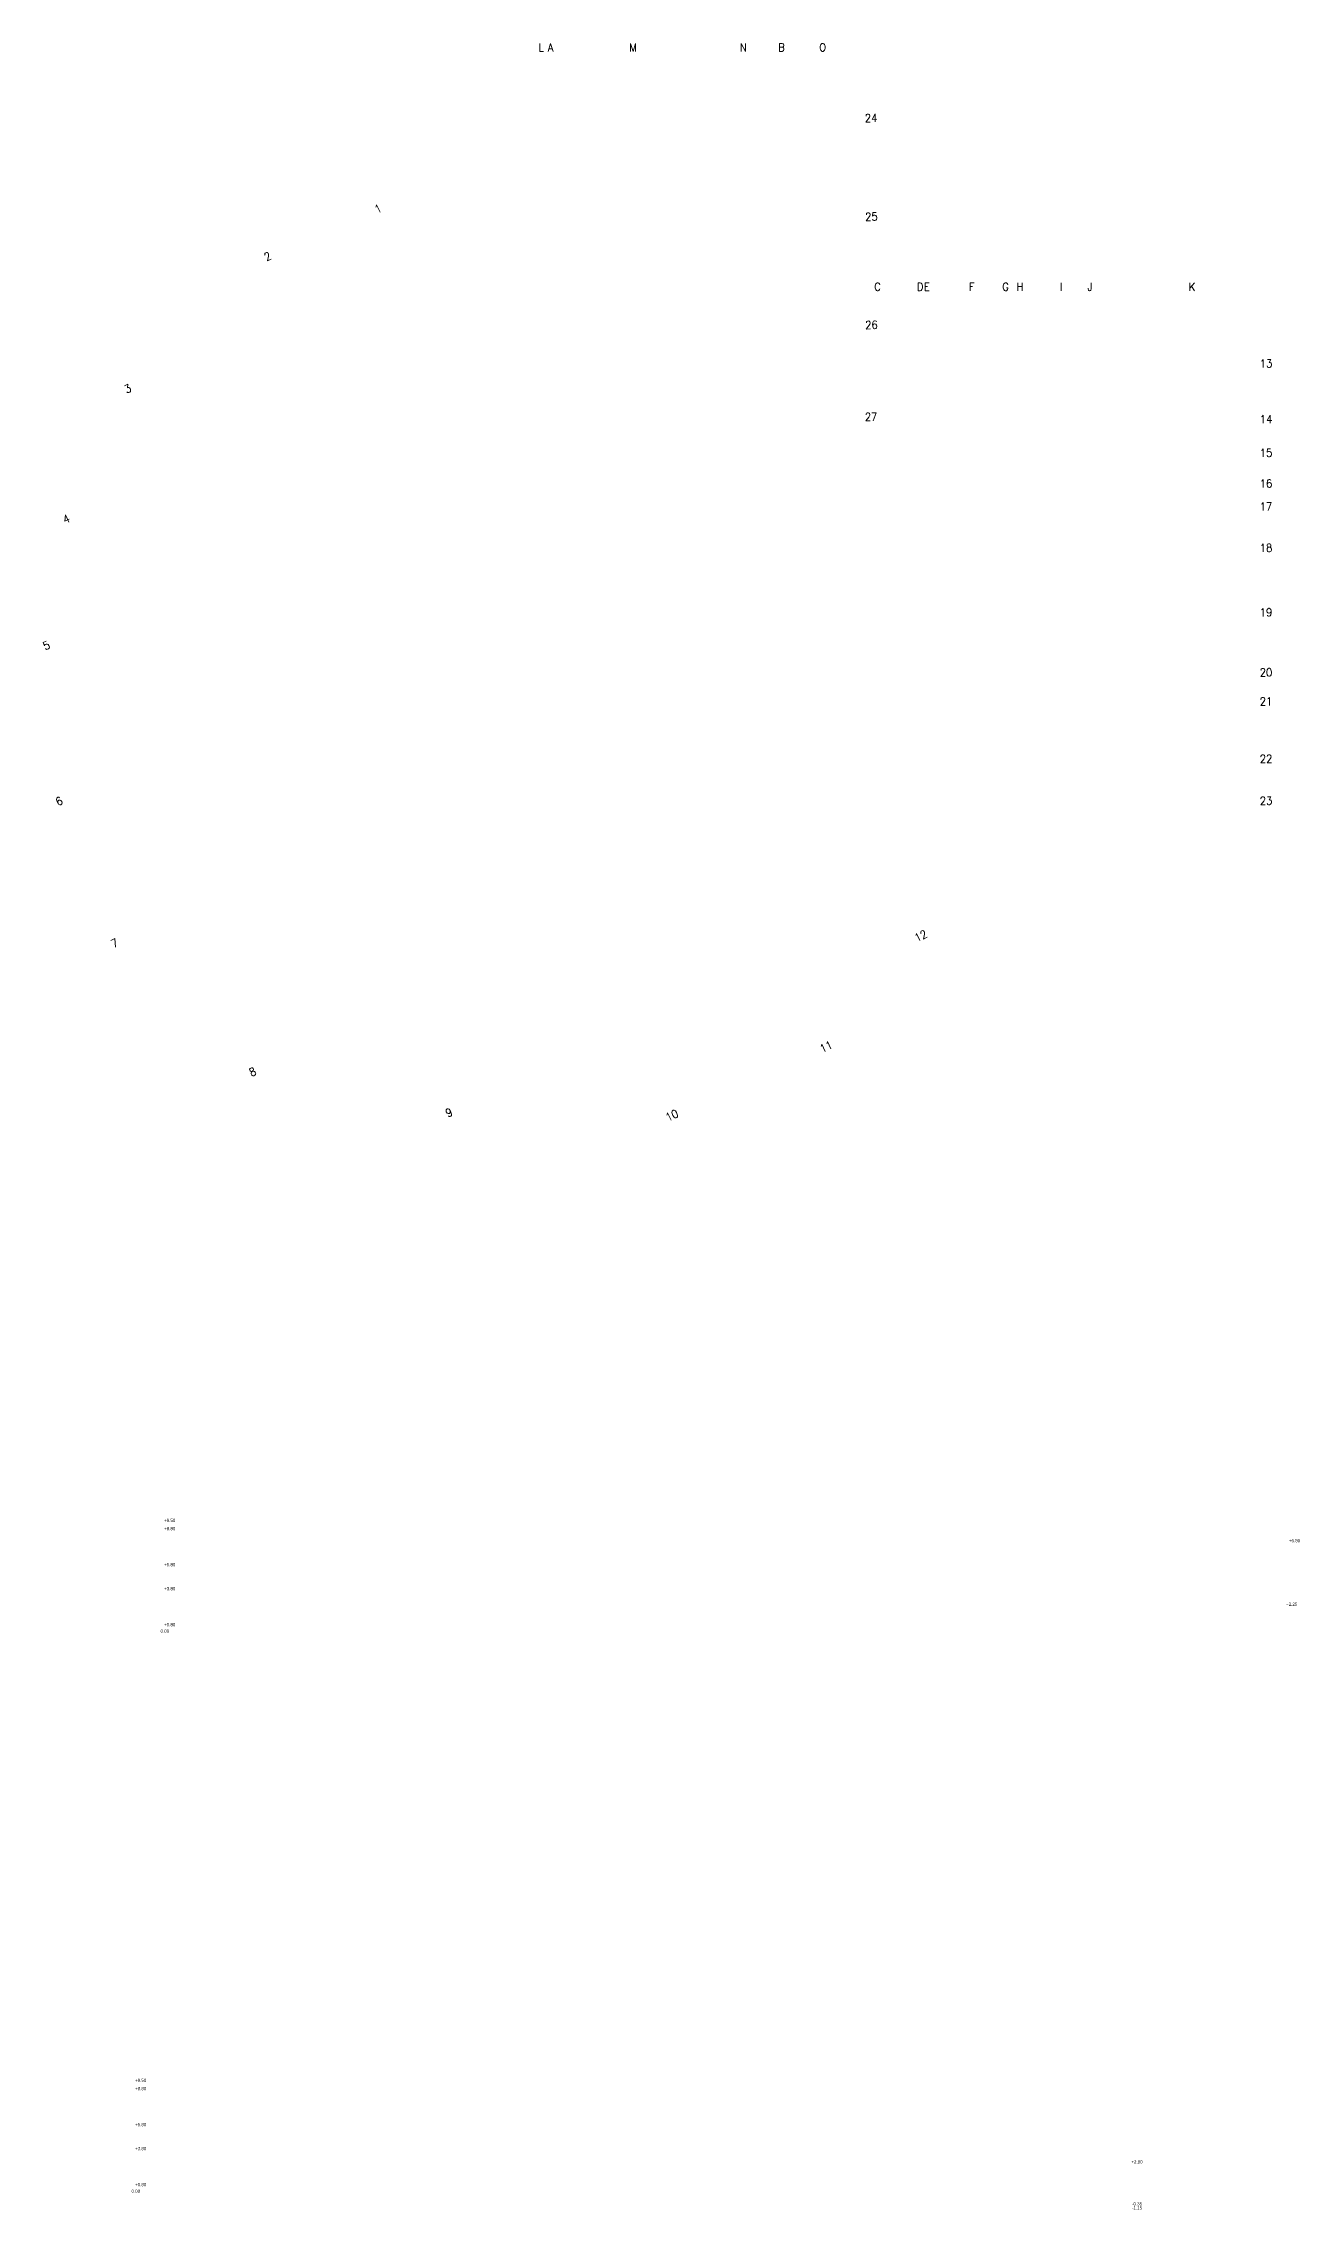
# Model space of a CAD drawing. Header units: metres. Extents: x 3005 to 4223, y 787 to 1116.
# Drawn here: x 3338.7 to 3443.5, y 804.2 to 984.7 of the extents above; entities that cross this region are included whole.
import ezdxf

# ---------------------------------------------------------------- set-up
doc = ezdxf.new("R2010")
doc.units = ezdxf.units.M
doc.linetypes.add('DASHED2', pattern=[9.525, 6.35, -3.175])
doc.layers.add('aks bandi', color=139, linetype='DASHED2')
doc.layers.add('SCRIS', color=40, linetype='CONTINUOUS', lineweight=20)
doc.styles.get("Standard").update_dxf_attribs({"font": 'Standard'})
doc.styles.add('style3', font='style3')

msp = doc.modelspace()

# ---------------------------------------------------------------- texts
at = {"layer": 'aks bandi', "char_height": 0.667, "attachment_point": 1}
for s, insert in [('L', (3380, 984.72)), ('A', (3380.77, 984.73)), ('M', (3387.57, 984.73)), ('N', (3396.8, 984.73)), ('B', (3399.99, 984.73)), ('O', (3403.4, 984.73)), ('C', (3407.99, 964.78)), ('D', (3411.54, 964.78)), ('E', (3412.13, 964.78)), ('F', (3415.88, 964.78)), ('G', (3418.67, 964.78)), ('H', (3419.87, 964.78)), ('I', (3423.48, 964.78)), ('J', (3425.77, 964.78)), ('K', (3434.21, 964.78))]:
    msp.add_mtext(s, dxfattribs=dict(at, insert=insert))
for s, insert, rotation in [('24', (3407.2, 978.83), 1.0207), ('1', (3366.25, 971.14), 25.4175), ('25', (3407.23, 970.61), 1.0207), ('2', (3357.04, 967.17), 25.4175), ('26', (3407.23, 961.59), 1.0207), ('13', (3440.13, 958.38), 1.0207), ('3', (3345.38, 956.14), 25.4175), ('27', (3407.2, 953.93), 1.0207), ('14', (3440.13, 953.73), 1.0207), ('15', (3440.13, 950.93), 1.0207), ('16', (3440.13, 948.38), 1.0207), ('17', (3440.13, 946.46), 1.0207), ('4', (3340.26, 945.29), 25.4175), ('18', (3440.13, 943.02), 1.0207), ('19', (3440.13, 937.64), 1.0207), ('5', (3338.6, 934.75), 25.4175), ('20', (3440.13, 932.64), 1.0207), ('21', (3440.13, 930.22), 1.0207), ('22', (3440.13, 925.44), 1.0207), ('6', (3339.66, 921.78), 25.4175), ('23', (3440.13, 921.94), 1.0207), ('7', (3344.28, 909.95), 25.4175), ('12', (3411.26, 910.44), 25.4175), ('11', (3403.37, 901.2), 25.4175), ('8', (3355.79, 899.22), 25.4175), ('9', (3372.16, 895.83), 25.4175), ('10', (3390.51, 895.48), 25.4175)]:
    msp.add_mtext(s, dxfattribs=dict(at, insert=insert, rotation=rotation))
at = {"layer": 'SCRIS', "color": 0, "char_height": 0.266, "attachment_point": 2, "style": 'style3'}
for s, insert in [('+9.50', (3349.26, 861.79)), ('+8.80', (3349.26, 861.1)), ('+6.80', (3443.03, 860.1)), ('+5.80', (3349.26, 858.1)), ('+3.80', (3349.26, 856.1)), ('+2.25', (3442.79, 854.8)), ('0.00', (3348.85, 852.56)), ('+0.80', (3349.26, 853.1)), ('+9.50', (3346.84, 815.13)), ('+8.80', (3346.84, 814.44)), ('+5.80', (3346.84, 811.44)), ('+3.80', (3346.84, 809.44)), ('+2.80', (3429.9, 808.33)), ('0.00', (3346.43, 805.89)), ('+0.80', (3346.84, 806.44)), ('-0.35', (3429.9, 804.84)), ('-1.15', (3429.9, 804.49))]:
    msp.add_mtext(s, dxfattribs=dict(at, insert=insert))

doc.saveas('drawing.dxf')
